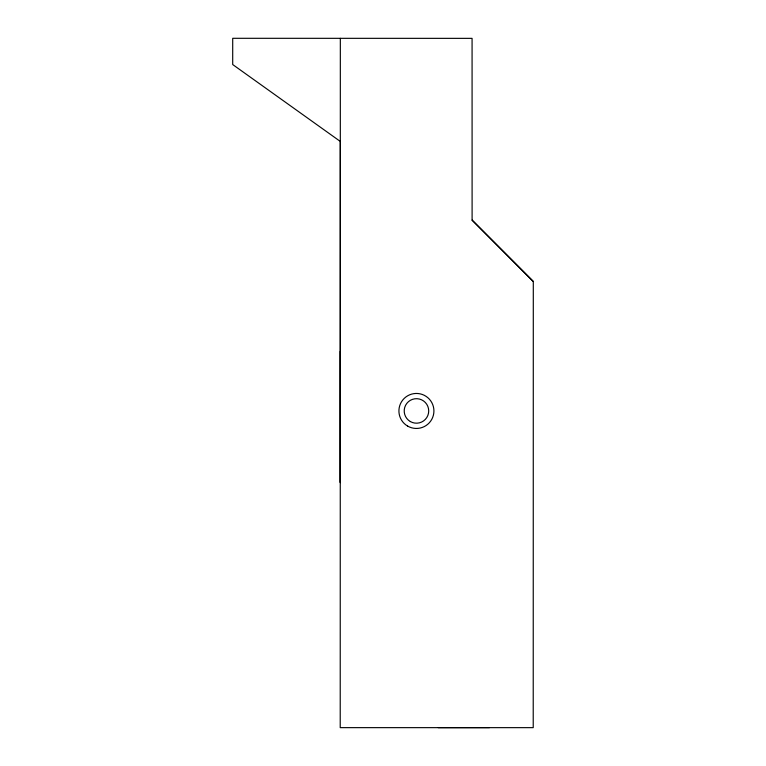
<?xml version="1.0" encoding="UTF-8"?>
<svg xmlns="http://www.w3.org/2000/svg" width="766" height="766" viewBox="0 0 766 766"><rect width="100%" height="100%" fill="white"/><g stroke="black" fill="none" stroke-linecap="round" stroke-linejoin="round"><path stroke-width="1.15" d="M533.289 281.457L472.105 220.129L533.299 281.467L533.222 727.652L340.219 727.643L340.334 38.348M340.296 351.288L340.286 482.628L340.296 141.423L232.701 64.545L232.711 38.3L472.076 38.357L472.105 220.129M438.257 727.652L489.493 727.633M407.665 426.107A17.503 17.503 0 0 0 433.92 410.959A17.503 17.503 0 0 0 407.665 395.792A17.503 17.503 0 0 0 407.665 426.107M410.337 421.549A12.246 12.246 0 0 0 428.711 410.94A12.246 12.246 0 0 0 410.337 400.331A12.246 12.246 0 0 0 410.337 421.549"/></g></svg>
